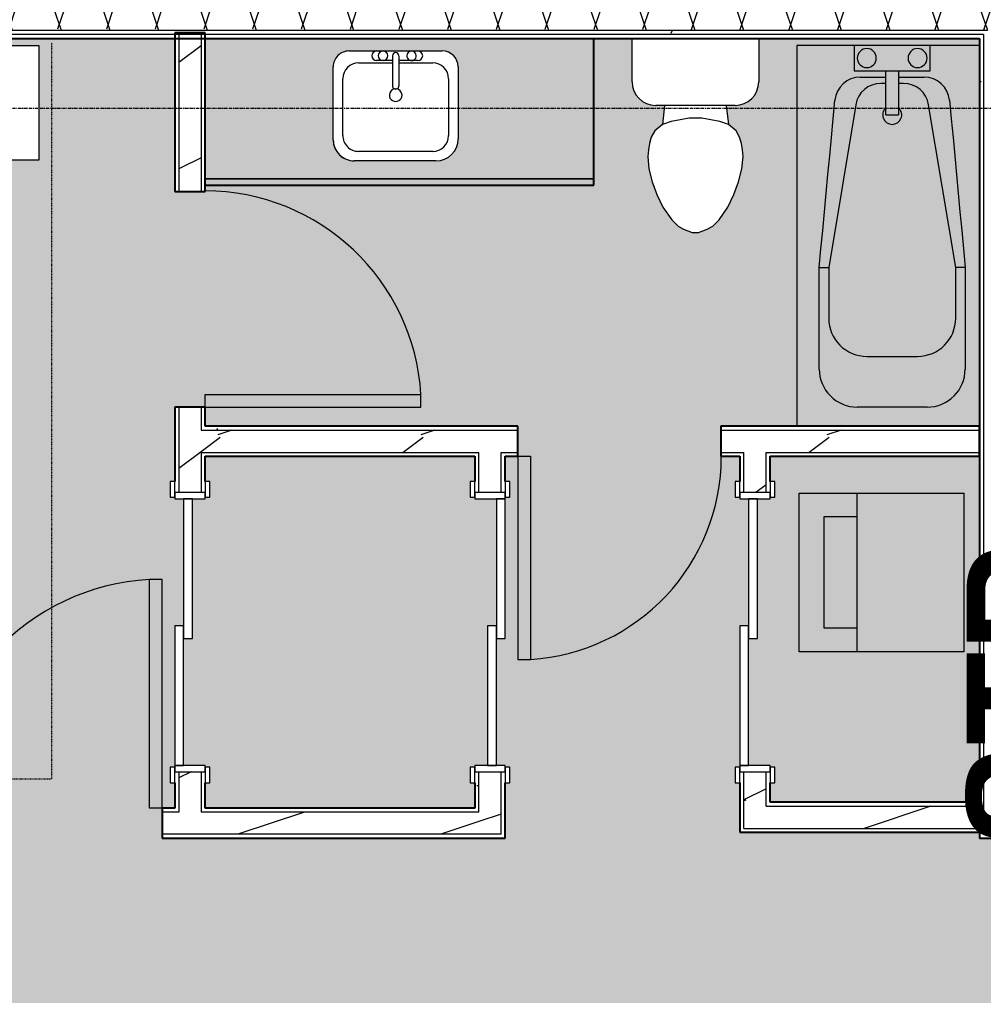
# Model space of a CAD drawing. Header units: inches. Extents: x -4414 to -113, y 9396 to 12816.
# Drawn here: x -3697 to -3545.1, y 11394.8 to 11548.6 of the extents above; entities that cross this region are included whole.
import ezdxf

# ---------------------------------------------------------------- set-up
doc = ezdxf.new("R2010")
doc.units = ezdxf.units.IN
doc.header["$MEASUREMENT"] = 0
doc.linetypes.add('Dash 1_16_', pattern=[0.125, 0.0625, -0.0625])
doc.linetypes.add('Grid Line 1_2_', pattern=[0.875, 0.5, -0.125, 0.125, -0.125])
for name, color, linetype, lineweight in [('0-1', 7, 'Continuous', 5), ('0-2', 7, 'Continuous', 9), ('A-AREA-IDEN', 2, 'Continuous', 9), ('A-AREA-PATT-4', 41, 'Continuous', 9), ('A-DOOR-1', 7, 'Continuous', 9), ('A-DOOR-2', 90, 'Continuous', 13), ('A-DOOR-FRAM-1', 90, 'Continuous', 13), ('A-WALL', 113, 'Continuous', 9), ('A-WALL-3', 250, 'Continuous', 25), ('A-WALL-4', 7, 'Continuous', 9), ('A-WALL-PATT-1', 8, 'Continuous', 9), ('A-WALL-PATT-2', 7, 'Continuous', 9), ('A-WALL-PATT-3', 111, 'Continuous', 9), ('I-FURN-1', 7, 'Continuous', 9), ('I-FURN-HDLN-1', 9, 'Dash 1_16_', 9), ('I-WALL-1', 2, 'Continuous', 25), ('P-SANR-FIXT-1', 7, 'Continuous', 9), ('P-SANR-FIXT-2', 8, 'Continuous', 9), ('P-SANR-FIXT-3', 9, 'Continuous', 9), ('Q-CASE-1', 9, 'Continuous', 9), ('Q-CASE-2', 250, 'Continuous', 25), ('Q-CASE-3', 7, 'Continuous', 9), ('S-GRID-1', 1, 'Grid Line 1_2_', 9)]:
    doc.layers.add(name, color=color, linetype=linetype, lineweight=lineweight)
doc.styles.add('Century Gothic_B', font='GOTHICB.TTF', dxfattribs={"height": 18})
pattern_1 = [(0, (0, 0), (61.44, 15.36), [2.534, -43.546, 2.534, -43.546, -245.76]), (0, (0, 0), (61.44, 15.36), [-92.16, 2.534, -89.626, 2.534, -43.546, -107.52]), (0, (0, 0), (61.44, 15.36), [-230.4, 2.534, -28.186, 2.534, -74.266]), (120, (23.04, 7.68), (-44.02215, 45.5286), [2.534, -43.546, 2.534, -43.546, -245.76]), (120, (23.04, 7.68), (-44.02215, 45.5286), [-92.16, 2.534, -89.626, 2.534, -43.546, -107.52]), (120, (23.04, 7.68), (-44.02215, 45.5286), [-230.4, 2.534, -28.186, 2.534, -74.266]), (240, (30.72, 38.4), (-17.41785, -60.8886), [2.534, -43.546, 2.534, -43.546, -245.76]), (240, (30.72, 38.4), (-17.41785, -60.8886), [-92.16, 2.534, -89.626, 2.534, -43.546, -107.52]), (240, (30.72, 38.4), (-17.41785, -60.8886), [-230.4, 2.534, -28.186, 2.534, -74.266])]
pattern_2 = [(216.87, (12.795, 31.987), (95.9612857, 63.9749714), [15.994, -143.942]), (206.565, (31.987, 22.391), (-31.986981, -31.986924), [35.763, -35.763]), (198.435, (31.987, 6.397), (-63.974746, -31.987128), [20.231, -80.922])]

# ---------------------------------------------------------------- blocks, each defined once
blk = doc.blocks.new('Single-Flush - 32_ x 84_-1372862-FLOOR PLAN - 2ND FLOOR')
at = {"layer": 'A-DOOR-1'}
blk.add_arc((16, 2.37), 32.07, 93.5759, 180, dxfattribs=at)
at = {"layer": 'A-DOOR-2'}
for p, q in [((14, 2.37), (14, 34.38)), ((16, 34.38), (14, 34.38)), ((16, 2.37), (16, 34.38)), ((16, 2.37), (14, 2.37))]:
    blk.add_line(p, q, dxfattribs=at)
blk = doc.blocks.new('Stacked Washer and Dryer - 26_x25_ - Private-1372850-FLOOR PLAN - 2ND FLOOR')
at = {"layer": 'P-SANR-FIXT-2'}
blk.add_hatch(color=256, dxfattribs=at).paths.add_polyline_path([(0, 12.5), (0, -12.5), (26, -12.5), (26, 12.5)], flags=0)
at = {"layer": 'P-SANR-FIXT-1'}
for p, q in [((0, 12.5), (26, 12.5)), ((0, 12.5), (0, -12.5)), ((16.90625, -12.5), (16.90625, 12.5)), ((26, 12.5), (26, -12.5)), ((22.09375, 8.75), (16.90625, 8.75)), ((22.09375, -8.75), (22.09375, 8.75)), ((16.90625, -8.75), (22.09375, -8.75)), ((26, -12.5), (0, -12.5))]:
    blk.add_line(p, q, dxfattribs=at)
blk = doc.blocks.new('Single-Flush - 36_ x 84_-1372839-FLOOR PLAN - 2ND FLOOR')
at = {"layer": 'A-DOOR-1'}
blk.add_arc((18, 2.37), 36.07, 93.1789, 180, dxfattribs=at)
at = {"layer": 'A-DOOR-2'}
for p, q in [((16, 2.37), (16, 38.39)), ((18, 38.39), (16, 38.39)), ((18, 2.37), (18, 38.39)), ((18, 2.37), (16, 2.37))]:
    blk.add_line(p, q, dxfattribs=at)
blk = doc.blocks.new('Single-Flush - 34_ x 84_-1372840-FLOOR PLAN - 2ND FLOOR')
at = {"layer": 'A-DOOR-1'}
blk.add_arc((17, 2.37), 34.07, 93.3657, 180, dxfattribs=at)
at = {"layer": 'A-DOOR-2'}
for p, q in [((15, 2.37), (15, 36.38)), ((17, 36.38), (15, 36.38)), ((17, 2.37), (17, 36.38)), ((17, 2.37), (15, 2.37))]:
    blk.add_line(p, q, dxfattribs=at)
blk = doc.blocks.new('FOLDING_SLIDING CLOSET - 42_ x 80_-1372874-FLOOR PLAN - 2ND FLOOR')
at = {"layer": 'A-DOOR-1'}
for p, q in [((-21.25, 3), (-23.75, 3)), ((-23.75, 3), (-23.75, 2.25)), ((-23.75, 2.25), (-21.25, 2.25)), ((-21.25, 2.25), (-21.25, 3)), ((23.75, 3), (21.25, 3)), ((21.25, 3), (21.25, 2.25)), ((21.25, 2.25), (23.75, 2.25)), ((23.75, 2.25), (23.75, 3)), ((-21.25, -2.5), (-23.75, -2.5)), ((-23.75, -2.5), (-23.75, -3.25)), ((-21.25, -3.25), (-21.25, -2.5)), ((23.75, -2.5), (21.25, -2.5)), ((21.25, -2.5), (21.25, -3.25)), ((23.75, -3.25), (23.75, -2.5)), ((-23.75, -3.25), (-21.25, -3.25)), ((21.25, -3.25), (23.75, -3.25))]:
    blk.add_line(p, q, dxfattribs=at)
at = {"layer": 'A-DOOR-2'}
for p, q in [((1, 2.25), (-21, 2.25)), ((-21, 2.25), (-21, 0.88)), ((1, 0.88), (1, 2.25)), ((-21, 0.88), (1, 0.88)), ((21, 0.88), (-1, 0.88)), ((-1, 0.88), (-1, -0.5)), ((21, -0.5), (21, 0.88)), ((-1, -0.5), (21, -0.5))]:
    blk.add_line(p, q, dxfattribs=at)
at = {"layer": 'A-DOOR-FRAM-1'}
for p, q in [((-21, 2.25), (-22, 2.25)), ((-22, 2.25), (-22, -2.5)), ((-21, -2.5), (-21, 2.25)), ((21, 2.25), (21, -2.5)), ((22, 2.25), (21, 2.25)), ((22, -2.5), (22, 2.25)), ((-22, -2.5), (-21, -2.5)), ((21, -2.5), (22, -2.5))]:
    blk.add_line(p, q, dxfattribs=at)
blk = doc.blocks.new('M_Sink Vanity-Square - 500 x 440mm-1372835-FLOOR PLAN - 2ND FLOOR')
at = {"layer": 'P-SANR-FIXT-1'}
for p, q in [((-5.72, 10.23), (7.14, 10.23)), ((-5.72, 10.23), (7.14, 10.23)), ((-5.22, 8.73), (6.46, 8.73)), ((-9.22, -4.59), (-9.22, 6.73)), ((-9.22, -4.59), (-9.22, 6.73)), ((-7.72, -2.72), (-7.72, 6.23)), ((8.96, 6.23), (8.96, -2.72)), ((10.46, 6.91), (10.46, -4.59)), ((10.46, 6.91), (10.46, -4.59)), ((0.12, -6.33), (0.12, -1.59)), ((1.12, -6.33), (1.12, -1.59)), ((0.12, -5.22), (-5.22, -5.22)), ((-2.88, -5.59), (0.12, -5.59)), ((6.46, -5.22), (1.12, -5.22)), ((1.12, -5.59), (3.62, -5.59)), ((7.96, -7.09), (-6.72, -7.09)), ((7.96, -7.09), (-6.72, -7.09)), ((3.62, -7.09), (-2.88, -7.09))]:
    blk.add_line(p, q, dxfattribs=at)
for centre, radius, start, end in [((-5.72, 6.73), 3.5, 90, 180), ((-5.72, 6.73), 3.5, 90, 180), ((7.14, 6.91), 3.32, 0, 90), ((7.14, 6.91), 3.32, 360, 90), ((-5.22, 6.23), 2.5, 90, 180), ((6.46, 6.23), 2.5, 360, 90), ((0.62, -0.13), 1, 360, 180), ((0.62, -0.13), 1, 180, 0), ((0.62, -1.59), 0.5, 360, 180), ((-5.22, -2.72), 2.5, 180, 270), ((6.46, -2.72), 2.5, 270, 360), ((-6.72, -4.59), 2.5, 180, 270), ((-6.72, -4.59), 2.5, 180, 270), ((7.96, -4.59), 2.5, 270, 0), ((7.96, -4.59), 2.5, 270, 0), ((-2.88, -6.34), 0.75, 90, 270), ((-1.88, -6.34), 0.75, 360, 180), ((2.62, -6.34), 0.75, 0, 180), ((3.62, -6.34), 0.75, 270, 90), ((-1.88, -6.34), 0.75, 180, 0), ((0.62, -6.33), 0.5, 180, 0), ((2.62, -6.34), 0.75, 180, 0)]:
    blk.add_arc(centre, radius, start, end, dxfattribs=at)
blk = doc.blocks.new('Toilet-Domestic-3D - Toilet-Domestic-3D-V8-FLOOR PLAN - 2ND FLOOR')
at = {"layer": 'P-SANR-FIXT-1'}
for p, q in [((-9.98, 11.75), (-9.98, 18.56)), ((9.98, 18.56), (9.98, 11.75)), ((6.25, 8.02), (-6.25, 8.02)), ((-4.86, 8.02), (-5.21, 5)), ((4.86, 8.02), (5.21, 5)), ((-5.21, 5), (-6.4, 4)), ((-3.84, 5.5), (-5.21, 5)), ((-1, 6), (-3.84, 5.5)), ((1, 6), (-1, 6)), ((3.84, 5.5), (1, 6)), ((5.21, 5), (3.84, 5.5)), ((6.4, 4), (5.21, 5)), ((-6.4, 4), (-6.97, 3)), ((6.97, 3), (6.4, 4)), ((-7.24, 2), (-7.41, 1)), ((-6.97, 3), (-7.24, 2)), ((7.24, 2), (6.97, 3)), ((7.41, 1), (7.24, 2)), ((-7.41, 1), (-7.5, 0)), ((-7.5, 0), (-7.33, -1.99)), ((7.33, -1.99), (7.5, 0)), ((7.5, 0), (7.41, 1)), ((-7.33, -1.99), (-6.79, -4)), ((6.79, -4), (7.33, -1.99)), ((-6.79, -4), (-6.06, -6)), ((6.06, -6), (6.79, -4)), ((-6.06, -6), (-5.13, -8)), ((5.13, -8), (6.06, -6)), ((-5.13, -8), (-3.74, -10)), ((3.74, -10), (5.13, -8)), ((-3.74, -10), (-2.74, -11)), ((2.74, -11), (3.74, -10)), ((-2.74, -11), (-1.87, -11.5)), ((-1.87, -11.5), (-0.5, -12)), ((-0.5, -12), (0.5, -12)), ((0.5, -12), (1.87, -11.5)), ((1.87, -11.5), (2.74, -11))]:
    blk.add_line(p, q, dxfattribs=at)
for centre, start, end in [((-6.25, 11.75), 180, 270), ((6.25, 11.75), 270, 360)]:
    blk.add_arc(centre, 3.73, start, end, dxfattribs=at)
blk = doc.blocks.new('OD_CW_Base Cabinet - OD_CW_Base Cabinet-V9-FLOOR PLAN - 2ND FLOOR')
at = {"layer": 'Q-CASE-1'}
h = blk.add_hatch(color=256, dxfattribs=at)
h.paths.add_polyline_path([(0.74, 1), (61.99, 1), (61.99, 23.08), (0.74, 23.08)], flags=0)
h.paths.add_polyline_path([(37.11, 3.8), (24.25, 3.8), (23.39, 3.92), (22.59, 4.25), (21.9, 4.77), (21.37, 5.46), (21.04, 6.26), (20.93, 7.12), (21.01, 19.27), (21.26, 19.88), (21.66, 20.39), (22.18, 20.79), (22.78, 21.04), (23.43, 21.13), (38.76, 21.04), (39.36, 20.79), (39.88, 20.39), (40.28, 19.88), (40.53, 19.27), (40.61, 18.63), (40.61, 7.3), (40.49, 6.4), (40.14, 5.55), (39.59, 4.83), (38.86, 4.27), (38.02, 3.92)], flags=0)
blk.add_hatch(color=256, dxfattribs=at).paths.add_polyline_path([(0.74, 0), (61.99, 0), (61.99, 1), (0.74, 1)], flags=0)
at = {"layer": 'Q-CASE-2'}
for p, q in [((61.99, 0), (61.99, 23.08)), ((0.74, 0), (61.99, 0))]:
    blk.add_line(p, q, dxfattribs=at)
at = {"layer": 'Q-CASE-3'}
for p, q in [((61.99, 23.08), (61.99, 1)), ((0.74, 1), (61.99, 1)), ((61.99, 1), (0.74, 1)), ((61.99, 0), (0.74, 0)), ((61.99, 1), (61.99, 0))]:
    blk.add_line(p, q, dxfattribs=at)
blk = doc.blocks.new('Bath Tub - Maestro - 60_x30_-V10-FLOOR PLAN - 2ND FLOOR')
at = {"layer": 'P-SANR-FIXT-3'}
for points in [[(60, 19.82), (60, 28.76), (0, 28.76), (0, 21), (4, 21), (4, 16), (5, 16), (5.05, 20.7), (5.21, 21.33), (5.48, 21.94), (5.83, 22.49), (6.27, 22.97), (6.79, 23.38), (7.36, 23.69), (8.4, 23.99), (9.35, 24.09), (35, 26.5), (51.45, 26.44), (52.55, 26.3), (54, 25.7), (55.24, 24.74), (56.2, 23.5), (56.8, 22.05), (57, 20.5), (57, 9.5), (56.91, 8.46), (56.64, 7.45), (56.2, 6.5), (55.6, 5.64), (54.86, 4.9), (54, 4.3), (53.05, 3.86), (52.04, 3.59), (51, 3.5), (35, 3.5), (7.98, 6.09), (7.36, 6.31), (6.79, 6.62), (6.27, 7.03), (5.83, 7.51), (5.48, 8.06), (5.21, 8.67), (5.05, 9.3), (5, 9.96), (5, 14), (4, 13.96), (4, 9), (0, 9), (0, 0), (60, 0.01), (60, 14.58)], [(35, 25), (35, 26.5), (8.63, 24.03), (9.35, 20.74), (34.79, 24.97)], [(51, 26.5), (35, 26.5), (35, 25), (43, 25), (49.91, 26.3)], [(57, 20.5), (56.8, 22.05), (56.2, 23.5), (55.24, 24.74), (54, 25.7), (52.35, 26.32), (51, 26.5), (43, 25), (44.55, 24.8), (46, 24.2), (47.24, 23.24), (48.2, 22), (48.8, 20.5), (49, 19), (56.8, 20.46)], [(49, 14.58), (49, 19), (48.8, 20.55), (48.16, 22.05), (47.03, 23.4), (46, 24.2), (44.55, 24.8), (43, 25), (34.79, 24.97), (9.06, 20.64), (8.03, 20.28), (6.82, 19.17), (6.24, 18.17), (6, 16.8), (6, 16), (10.94, 16), (10.94, 14), (6, 14), (6, 13.2), (6.24, 11.83), (6.98, 10.59), (8.03, 9.72), (9.35, 9.26), (35, 5), (43, 5), (44.55, 5.2), (46.03, 5.83), (47.28, 6.81), (48.2, 8), (48.8, 9.5), (49, 11)], [(9.35, 20.74), (8.63, 24.03), (7.98, 23.91), (7.35, 23.69), (6.74, 23.34), (6.27, 22.97), (5.72, 22.32), (5.48, 21.94), (5.21, 21.33), (5.05, 20.7), (5.05, 19.87), (6, 16.8), (6.24, 18.17), (6.98, 19.41), (8.2, 20.34), (9.06, 20.64)], [(57, 19.82), (57, 20.5), (49, 19), (49, 11), (57, 9.5), (57, 19.75)], [(10.94, 14), (10.94, 16), (4, 16), (4, 14), (9.35, 14)], [(9.35, 9.26), (8.03, 9.72), (6.95, 10.62), (6.24, 11.83), (6, 13.2), (5, 9.96), (5.05, 9.3), (5.24, 8.6), (5.72, 7.68), (5.87, 7.47), (6.33, 6.98), (6.79, 6.62), (7.36, 6.31), (8.4, 6.01), (8.63, 5.97), (9.17, 8.44)], [(57, 9.5), (49, 11), (48.8, 9.45), (48.12, 7.9), (47.24, 6.76), (46, 5.8), (44.55, 5.2), (43.07, 4.99), (51, 3.5), (52.04, 3.59), (53.05, 3.86), (54, 4.3), (54.86, 4.9), (55.72, 5.83), (56.34, 6.81), (56.76, 7.9), (56.93, 8.66)], [(35, 4.09), (35, 5), (9.35, 9.26), (8.63, 5.97), (35, 3.5), (35, 4.05)], [(51, 3.5), (43, 5), (35, 5), (35, 3.5), (49, 3.5)]]:
    blk.add_hatch(color=256, dxfattribs=at).paths.add_polyline_path(points, flags=0)
h = blk.add_hatch(color=256, dxfattribs=at)
h.paths.add_polyline_path([(4, 14.97), (4, 21), (0, 21), (0, 9), (4, 9), (4, 14.58)], flags=0)
h.paths.add_polyline_path([(3.5, 11), (3.45, 10.61), (3.3, 10.25), (3.06, 9.94), (2.75, 9.7), (2.39, 9.55), (2, 9.5), (1.61, 9.55), (1.25, 9.7), (0.94, 9.94), (0.7, 10.25), (0.55, 10.61), (0.5, 11), (0.55, 11.39), (0.7, 11.75), (0.94, 12.06), (1.25, 12.3), (1.61, 12.45), (2, 12.5), (2.39, 12.45), (2.75, 12.3), (3.06, 12.06), (3.33, 11.67), (3.45, 11.39)], flags=0)
h.paths.add_polyline_path([(3.5, 19), (3.33, 18.33), (3.3, 18.25), (3.02, 17.91), (2.75, 17.7), (2.39, 17.55), (2, 17.5), (1.61, 17.55), (1.25, 17.7), (0.94, 17.94), (0.7, 18.25), (0.55, 18.61), (0.5, 19), (0.55, 19.39), (0.7, 19.75), (0.94, 20.06), (1.25, 20.3), (1.61, 20.45), (2, 20.5), (2.39, 20.45), (2.75, 20.3), (3.06, 20.06), (3.3, 19.75), (3.45, 19.39)], flags=0)
h = blk.add_hatch(color=256, dxfattribs=at)
h.paths.add_polyline_path([(3.5, 11), (3.33, 11.67), (3.3, 11.75), (3.06, 12.06), (2.75, 12.3), (2.39, 12.45), (2, 12.5), (1.61, 12.45), (1.25, 12.3), (0.94, 12.06), (0.7, 11.75), (0.55, 11.39), (0.5, 11), (0.55, 10.61), (0.7, 10.25), (0.94, 9.94), (1.25, 9.7), (1.61, 9.55), (2, 9.5), (2.39, 9.55), (2.75, 9.7), (3.06, 9.94), (3.3, 10.25), (3.45, 10.61)], flags=0)
h.paths.add_polyline_path([(3.5, 19), (3.45, 19.39), (3.3, 19.75), (3.06, 20.06), (2.75, 20.3), (2.38, 20.45), (2, 20.5), (1.61, 20.45), (1.25, 20.3), (0.94, 20.06), (0.7, 19.75), (0.55, 19.39), (0.5, 19), (0.55, 18.61), (0.7, 18.25), (0.94, 17.94), (1.25, 17.7), (1.61, 17.55), (2, 17.5), (2.39, 17.55), (3.02, 17.91), (3.06, 17.94), (3.33, 18.33), (3.45, 18.61)], flags=0)
h = blk.add_hatch(color=256, dxfattribs=at)
h.paths.add_polyline_path([(6, 13.2), (6, 14), (5, 14), (5.05, 10.13), (5.92, 12.94)], flags=0)
h.paths.add_polyline_path([(6, 16.03), (5.92, 17.06), (5, 20.04), (5, 16), (6, 16)], flags=0)
at = {"layer": 'P-SANR-FIXT-1'}
for p, q in [((0, 28.77), (0, 21)), ((35, 26.5), (51, 26.5)), ((35, 26.5), (35, 25)), ((35, 25), (9.35, 20.74)), ((43, 25), (35, 25)), ((4, 21), (0, 21)), ((0, 21), (0, 9)), ((4, 16), (4, 21)), ((5, 16), (5, 20.04)), ((57, 20.5), (57, 9.5)), ((49, 11), (49, 19)), ((4, 14), (4, 16)), ((4, 16), (10.94, 16)), ((6, 16.8), (6, 16)), ((10.94, 14), (10.94, 16)), ((4, 9), (4, 14)), ((10.94, 14), (4, 14)), ((5, 9.96), (5, 14)), ((6, 14), (6, 13.2)), ((9.35, 9.26), (35, 5)), ((0, 9), (0, 0)), ((0, 9), (4, 9)), ((35, 3.5), (35, 5)), ((35, 5), (43, 5)), ((51, 3.5), (35, 3.5)), ((0, 0), (60, 0))]:
    blk.add_line(p, q, dxfattribs=at)
at = {"layer": 'P-SANR-FIXT-1', "flags": 128}
for points in [[(8.63, 24.03), (11.56, 24.3), (14.49, 24.58), (17.42, 24.85), (20.35, 25.13), (23.28, 25.4), (26.21, 25.68), (29.14, 25.95), (32.07, 26.23), (35, 26.5)], [(35, 3.5), (32.07, 3.77), (29.14, 4.05), (26.21, 4.32), (23.28, 4.6), (20.35, 4.87), (17.42, 5.15), (14.49, 5.42), (11.56, 5.7), (8.63, 5.97)]]:
    blk.add_lwpolyline(points, dxfattribs=at)
at = {"layer": 'P-SANR-FIXT-1'}
for centre, radius, start, end in [((51, 20.5), 6, 360, 90), ((43, 19), 6, 360, 90), ((9, 20.04), 4, 95.3558, 180), ((2, 19), 1.5, 360, 180), ((10, 16.8), 4, 99.4223, 180), ((2, 19), 1.5, 180, 360), ((10.94, 15), 1.5, 360, 135), ((10.94, 15), 1.5, 225, 360), ((2, 11), 1.5, 360, 180), ((10, 13.2), 4, 180, 260.5777), ((2, 11), 1.5, 180, 360), ((43, 11), 6, 270, 0), ((9, 9.96), 4, 180, 264.6442), ((51, 9.5), 6, 270, 360)]:
    blk.add_arc(centre, radius, start, end, dxfattribs=at)
blk = doc.blocks.new('Bed-Standard - King 78_ x 80_-1242963-FLOOR PLAN - 2ND FLOOR')
at = {"layer": 'I-FURN-1'}
for p, q in [((49.69, 38.2), (-28.31, 38.2)), ((-28.31, 38.2), (-28.31, -41.8)), ((49.69, -41.8), (49.69, 38.2)), ((-25.31, 36.2), (-25.31, 24.2)), ((-25.31, 36.2), (46.69, 36.2)), ((46.69, 36.2), (46.69, 24.2)), ((49.69, 24.2), (-28.31, 17.63)), ((-25.31, 24.2), (46.69, 24.2)), ((-28.31, -41.8), (49.69, -41.8))]:
    blk.add_line(p, q, dxfattribs=at)
at = {"layer": 'I-FURN-HDLN-1'}
for p, q in [((-64.31, 38.2), (-64.31, -77.8)), ((73.69, -77.8), (73.69, 38.2)), ((-64.31, -77.8), (73.69, -77.8))]:
    blk.add_line(p, q, dxfattribs=at)
blk = doc.blocks.new('Table-Night Stand - 18_ x 18_ x 24_-1352623-FLOOR PLAN - 2ND FLOOR')
at = {"layer": 'I-FURN-1'}
for p, q in [((18.15, 18), (0.15, 18)), ((0.15, 18), (0.15, 0)), ((18.15, 0), (18.15, 18)), ((0.15, 0), (18.15, 0))]:
    blk.add_line(p, q, dxfattribs=at)
blk = doc.blocks.new('1750 Ox - Unit Layouts_rvt-1-FLOOR PLAN - 2ND FLOOR')
at = {"layer": 'A-WALL-PATT-1'}
h = blk.add_hatch(dxfattribs=at)
h.set_pattern_fill('FP_1', color=256, style=0, pattern_type=2)
h.set_pattern_definition(pattern_2)
h.paths.add_polyline_path([(-3668.36, 11423.71), (-3668.36, 11430.05), (-3671.86, 11430.05), (-3671.86, 11423.71)], flags=0)
h.paths.add_polyline_path([(-3671.86, 11474.05), (-3668.36, 11474.05), (-3668.36, 11487.51), (-3671.86, 11487.51), (-3671.86, 11480.38)], flags=0)
h.paths.add_polyline_path([(-3671.86, 11521.51), (-3668.36, 11521.51), (-3668.36, 11545.59), (-3671.86, 11545.59)], flags=0)
h = blk.add_hatch(dxfattribs=at)
h.set_pattern_fill('FP_1', color=256, style=0, pattern_type=2)
h.set_pattern_definition(pattern_2)
h.paths.add_polyline_path([(-3618.47, 11480.38), (-3618.47, 11483.88), (-3668.36, 11483.88), (-3668.36, 11480.38), (-3621.1, 11480.38)], flags=0)
h.paths.add_polyline_path([(-3554.66, 11480.38), (-3545.72, 11480.38), (-3545.72, 11483.88), (-3586.47, 11483.88), (-3586.47, 11480.38), (-3559.9, 11480.38)], flags=0)
h = blk.add_hatch(dxfattribs=at)
h.set_pattern_fill('FP_1', color=256, style=0, pattern_type=2)
h.set_pattern_definition(pattern_2)
h.paths.add_polyline_path([(-3621.1, 11420.21), (-3621.1, 11430.05), (-3624.6, 11430.05), (-3624.6, 11420.21)], flags=0)
h.paths.add_polyline_path([(-3624.6, 11474.05), (-3621.1, 11474.05), (-3621.1, 11480.38), (-3624.6, 11480.38), (-3624.6, 11479.76)], flags=0)
h = blk.add_hatch(dxfattribs=at)
h.set_pattern_fill('FP_1', color=256, style=0, pattern_type=2)
h.set_pattern_definition(pattern_2)
h.paths.add_polyline_path([(-3582.85, 11424.63), (-3579.35, 11424.63), (-3579.35, 11430.05), (-3582.85, 11430.05), (-3582.85, 11425.26)], flags=0)
h.paths.add_polyline_path([(-3582.85, 11474.05), (-3579.35, 11474.05), (-3579.35, 11480.38), (-3582.85, 11480.38), (-3582.85, 11479.76)], flags=0)
h = blk.add_hatch(dxfattribs=at)
h.set_pattern_fill('FP_1', color=256, style=0, pattern_type=2)
h.set_pattern_definition(pattern_2)
h.paths.add_polyline_path([(-3816.39, 11420.21), (-3710.48, 11420.21), (-3710.48, 11423.71), (-3857.85, 11423.71), (-3857.85, 11420.21), (-3836.77, 11420.21)], flags=0)
h.paths.add_polyline_path([(-3625.22, 11420.21), (-3624.6, 11420.21), (-3624.6, 11423.71), (-3674.48, 11423.71), (-3674.48, 11420.21), (-3661.91, 11420.21)], flags=0)
h = blk.add_hatch(dxfattribs=at)
h.set_pattern_fill('FP_1', color=256, style=0, pattern_type=2)
h.set_pattern_definition(pattern_2)
h.paths.add_polyline_path([(-3545.72, 11421.13), (-3545.72, 11424.63), (-3582.85, 11424.63), (-3582.85, 11421.13)], flags=0)
at = {"layer": 'A-WALL-PATT-2'}
h = blk.add_hatch(dxfattribs=at)
h.set_pattern_fill('FP_2', color=256, style=0, pattern_type=2)
h.set_pattern_definition(pattern_1)
h.paths.add_polyline_path([(-3618.47, 11483.88), (-3618.47, 11484.51), (-3667.73, 11484.51), (-3667.73, 11483.88), (-3624.6, 11483.88)], flags=0)
h.paths.add_polyline_path([(-3559.9, 11483.88), (-3545.72, 11483.88), (-3545.72, 11484.51), (-3586.47, 11484.51), (-3586.47, 11483.88), (-3564.98, 11483.88)], flags=0)
h = blk.add_hatch(dxfattribs=at)
h.set_pattern_fill('FP_2', color=256, style=0, pattern_type=2)
h.set_pattern_definition(pattern_1)
h.paths.add_polyline_path([(-3624.6, 11423.71), (-3624.6, 11430.05), (-3625.22, 11430.05), (-3625.22, 11423.71)], flags=0)
h.paths.add_polyline_path([(-3625.22, 11474.05), (-3624.6, 11474.05), (-3624.6, 11479.76), (-3625.22, 11479.76), (-3625.22, 11475.8)], flags=0)
h = blk.add_hatch(dxfattribs=at)
h.set_pattern_fill('FP_2', color=256, style=0, pattern_type=2)
h.set_pattern_definition(pattern_1)
h.paths.add_polyline_path([(-3578.72, 11425.26), (-3578.72, 11430.05), (-3579.35, 11430.05), (-3579.35, 11425.26)], flags=0)
h.paths.add_polyline_path([(-3578.72, 11474.05), (-3578.72, 11479.76), (-3579.35, 11479.76), (-3579.35, 11474.05)], flags=0)
h = blk.add_hatch(dxfattribs=at)
h.set_pattern_fill('FP_2', color=256, style=0, pattern_type=2)
h.set_pattern_definition(pattern_1)
h.paths.add_polyline_path([(-3834.7, 11423.71), (-3834.7, 11424.34), (-3857.85, 11424.34), (-3857.85, 11423.71), (-3836.77, 11423.71)], flags=0)
h.paths.add_polyline_path([(-3710.48, 11423.71), (-3710.48, 11424.34), (-3831.2, 11424.34), (-3831.2, 11423.71), (-3732.39, 11423.71)], flags=0)
h.paths.add_polyline_path([(-3674.48, 11423.71), (-3671.86, 11423.71), (-3671.86, 11424.34), (-3674.48, 11424.34), (-3674.48, 11424.21)], flags=0)
h.paths.add_polyline_path([(-3668.36, 11423.71), (-3625.22, 11423.71), (-3625.22, 11424.34), (-3668.36, 11424.34)], flags=0)
at = {"layer": 'A-WALL-3'}
for p, q in [((-3667.73, 11546.51), (-3672.48, 11546.51)), ((-3672.48, 11546.51), (-3672.48, 11521.51)), ((-3667.73, 11521.51), (-3667.73, 11546.51)), ((-3672.48, 11521.51), (-3667.73, 11521.51)), ((-3667.73, 11487.51), (-3672.48, 11487.51)), ((-3672.48, 11487.51), (-3672.48, 11475.8)), ((-3667.73, 11484.51), (-3667.73, 11487.51)), ((-3618.47, 11484.51), (-3667.73, 11484.51)), ((-3618.47, 11479.76), (-3618.47, 11484.51)), ((-3545.72, 11484.51), (-3586.47, 11484.51)), ((-3586.47, 11484.51), (-3586.47, 11479.76)), ((-3545.72, 11479.76), (-3545.72, 11484.51)), ((-3667.73, 11479.76), (-3625.22, 11479.76)), ((-3667.73, 11475.8), (-3667.73, 11479.76)), ((-3625.22, 11479.76), (-3625.22, 11475.8)), ((-3620.47, 11475.8), (-3620.47, 11479.76)), ((-3620.47, 11479.76), (-3618.47, 11479.76)), ((-3586.47, 11479.76), (-3583.47, 11479.76)), ((-3583.47, 11479.76), (-3583.47, 11475.8)), ((-3578.72, 11479.76), (-3545.72, 11479.76)), ((-3578.72, 11475.8), (-3578.72, 11479.76)), ((-3672.48, 11428.3), (-3672.48, 11424.34)), ((-3667.73, 11424.34), (-3667.73, 11428.3)), ((-3625.22, 11428.3), (-3625.22, 11424.34)), ((-3620.47, 11419.59), (-3620.47, 11428.3)), ((-3583.47, 11428.3), (-3583.47, 11425.26)), ((-3578.72, 11425.26), (-3578.72, 11428.3)), ((-3583.47, 11425.26), (-3583.47, 11421.13)), ((-3545.72, 11425.26), (-3578.72, 11425.26)), ((-3545.72, 11420.51), (-3545.72, 11425.26)), ((-3672.48, 11424.34), (-3674.48, 11424.34)), ((-3674.48, 11424.34), (-3674.48, 11419.59)), ((-3625.22, 11424.34), (-3667.73, 11424.34)), ((-3583.47, 11421.13), (-3583.47, 11420.51)), ((-3583.47, 11420.51), (-3545.72, 11420.51)), ((-3674.48, 11419.59), (-3625.22, 11419.59)), ((-3625.22, 11419.59), (-3621.1, 11419.59)), ((-3621.1, 11419.59), (-3620.47, 11419.59))]:
    blk.add_line(p, q, dxfattribs=at)
at = {"layer": 'A-WALL-4'}
for p, q in [((-3671.86, 11546.51), (-3671.86, 11521.51)), ((-3668.36, 11546.51), (-3668.36, 11521.51)), ((-3671.86, 11487.51), (-3671.86, 11474.05)), ((-3668.36, 11487.51), (-3668.36, 11483.88)), ((-3668.36, 11483.88), (-3667.73, 11483.88)), ((-3667.73, 11483.88), (-3618.47, 11483.88)), ((-3586.47, 11483.88), (-3545.72, 11483.88)), ((-3668.36, 11480.38), (-3667.73, 11480.38)), ((-3668.36, 11480.38), (-3668.36, 11474.05)), ((-3667.73, 11480.38), (-3624.6, 11480.38)), ((-3624.6, 11479.76), (-3624.6, 11480.38)), ((-3621.1, 11479.76), (-3621.1, 11480.38)), ((-3621.1, 11480.38), (-3618.47, 11480.38)), ((-3586.47, 11480.38), (-3582.85, 11480.38)), ((-3582.85, 11479.76), (-3582.85, 11480.38)), ((-3579.35, 11480.38), (-3545.72, 11480.38)), ((-3579.35, 11479.76), (-3579.35, 11480.38)), ((-3624.6, 11474.05), (-3624.6, 11479.76)), ((-3621.1, 11474.05), (-3621.1, 11479.76)), ((-3582.85, 11474.05), (-3582.85, 11479.76)), ((-3579.35, 11474.05), (-3579.35, 11479.76)), ((-3671.86, 11430.05), (-3671.86, 11424.34)), ((-3668.36, 11430.05), (-3668.36, 11424.34)), ((-3624.6, 11423.71), (-3624.6, 11430.05)), ((-3621.1, 11420.21), (-3621.1, 11430.05)), ((-3582.85, 11425.26), (-3582.85, 11430.05)), ((-3579.35, 11425.26), (-3579.35, 11430.05)), ((-3582.85, 11424.63), (-3582.85, 11425.26)), ((-3579.35, 11424.63), (-3579.35, 11425.26)), ((-3671.86, 11423.71), (-3674.48, 11423.71)), ((-3671.86, 11424.34), (-3671.86, 11423.71)), ((-3668.36, 11424.34), (-3668.36, 11423.71)), ((-3625.22, 11423.71), (-3668.36, 11423.71)), ((-3624.6, 11423.71), (-3625.22, 11423.71)), ((-3582.85, 11421.13), (-3582.85, 11424.63)), ((-3579.35, 11424.63), (-3545.72, 11424.63)), ((-3582.85, 11421.13), (-3545.72, 11421.13)), ((-3625.22, 11420.21), (-3674.48, 11420.21)), ((-3624.6, 11420.21), (-3625.22, 11420.21)), ((-3621.1, 11420.21), (-3624.6, 11420.21))]:
    blk.add_line(p, q, dxfattribs=at)
at = {"layer": '0-2'}
for name, p in [('Bed-Standard - King 78_ x 80_-1242963-FLOOR PLAN - 2ND FLOOR', (-3765.57, 11506.76)), ('OD_CW_Base Cabinet - OD_CW_Base Cabinet-V9-FLOOR PLAN - 2ND FLOOR', (-3668.47, 11522.51)), ('Toilet-Domestic-3D - Toilet-Domestic-3D-V8-FLOOR PLAN - 2ND FLOOR', (-3590.48, 11527.03)), ('Table-Night Stand - 18_ x 18_ x 24_-1352623-FLOOR PLAN - 2ND FLOOR', (-3712.03, 11526.46)), ('Single-Flush - 36_ x 84_-1372839-FLOOR PLAN - 2ND FLOOR', (-3692.48, 11421.96))]:
    blk.add_blockref(name, p, dxfattribs=at)
for name, p, rotation in [('M_Sink Vanity-Square - 500 x 440mm-1372835-FLOOR PLAN - 2ND FLOOR', (-3637.08, 11536.54), 180), ('Bath Tub - Maestro - 60_x30_-V10-FLOOR PLAN - 2ND FLOOR', (-3574.48, 11544.51), 270.0000000000072), ('Single-Flush - 34_ x 84_-1372840-FLOOR PLAN - 2ND FLOOR', (-3670.11, 11504.51), 270.0000000000018), ('Single-Flush - 32_ x 84_-1372862-FLOOR PLAN - 2ND FLOOR', (-3602.47, 11482.13), 180), ('FOLDING_SLIDING CLOSET - 42_ x 80_-1372874-FLOOR PLAN - 2ND FLOOR', (-3670.23, 11452.05), 90.00000000000185), ('FOLDING_SLIDING CLOSET - 42_ x 80_-1372874-FLOOR PLAN - 2ND FLOOR', (-3622.72, 11452.05), 269.9999999999994), ('FOLDING_SLIDING CLOSET - 42_ x 80_-1372874-FLOOR PLAN - 2ND FLOOR', (-3581.22, 11452.05), 89.99999999999942), ('Stacked Washer and Dryer - 26_x25_ - Private-1372850-FLOOR PLAN - 2ND FLOOR', (-3548.16, 11461.46), 180)]:
    blk.add_blockref(name, p, dxfattribs=dict(at, rotation=rotation))

msp = doc.modelspace()

# ---------------------------------------------------------------- hatches: boundary and pattern name
at = {"layer": 'A-AREA-PATT-4'}
h = msp.add_hatch(color=256, dxfattribs=at)
h.paths.add_polyline_path([(-3807.628345, 11263.589396), (-3806.878529, 11263.589396), (-3806.878529, 11279.589396), (-3788.878529, 11279.589396), (-3788.878529, 11275.589396), (-3752.878529, 11275.589396), (-3752.878529, 11279.589396), (-3734.878529, 11279.589396), (-3734.878529, 11263.589396), (-3614.109004, 11263.589396), (-3614.109004, 11294.607812), (-3625.016074, 11294.607812), (-3625.016074, 11311.107812), (-3614.109004, 11311.107812), (-3614.109004, 11318.607812), (-3625.016074, 11318.607812), (-3625.016074, 11335.107812), (-3614.109004, 11335.107812), (-3614.109004, 11342.607812), (-3625.016074, 11342.607812), (-3625.016074, 11359.107812), (-3614.109004, 11359.107812), (-3614.109004, 11376.005581), (-3578.109004, 11376.005581), (-3578.109004, 11368.454129), (-3576.680854, 11368.454129), (-3576.484004, 11368.257278), (-3576.484004, 11367.361183), (-3576.234004, 11367.361183), (-3576.234004, 11363.498222), (-3575.984004, 11363.498222), (-3575.984004, 11361.793448), (-3576.234004, 11361.793448), (-3576.234004, 11352.304093), (-3575.984004, 11352.304093), (-3575.984004, 11351.713542), (-3576.234004, 11351.713542), (-3576.234004, 11351.122991), (-3575.984004, 11351.122991), (-3575.984004, 11350.53244), (-3576.234004, 11350.53244), (-3576.234004, 11349.941889), (-3575.984004, 11349.941889), (-3575.984004, 11349.351337), (-3576.234004, 11349.351337), (-3576.234004, 11348.760786), (-3575.984004, 11348.760786), (-3575.984004, 11348.170235), (-3576.234004, 11348.170235), (-3576.234004, 11345.547061), (-3576.484004, 11345.525979), (-3576.537254, 11344.597729), (-3576.680854, 11344.454129), (-3578.109004, 11344.454129), (-3578.109004, 11286.454129), (-3547.014175, 11286.454129), (-3547.014175, 11286.829129), (-3523.014175, 11286.829129), (-3523.014175, 11286.454129), (-3508.484004, 11286.454129), (-3508.484004, 11322.704129), (-3516.484004, 11322.704129), (-3516.484004, 11358.454129), (-3486.484004, 11358.454129), (-3486.484004, 11322.704129), (-3485.723737, 11322.704129), (-3485.723737, 11378.589396), (-3484.723737, 11378.589396), (-3484.723737, 11380.589396), (-3482.786237, 11380.589396), (-3482.786237, 11416.589396), (-3484.723737, 11416.589396), (-3484.723737, 11418.589396), (-3485.723737, 11418.589396), (-3485.723737, 11419.589396), (-3545.723737, 11419.589396), (-3545.723737, 11420.509265), (-3583.473737, 11420.509265), (-3583.473737, 11428.29933), (-3584.223737, 11428.29933), (-3584.223737, 11430.79933), (-3583.473737, 11430.79933), (-3583.473737, 11453.04933), (-3582.098737, 11453.04933), (-3582.098737, 11473.04933), (-3583.473737, 11473.04933), (-3583.473737, 11473.29933), (-3584.223737, 11473.29933), (-3584.223737, 11475.79933), (-3583.473737, 11475.79933), (-3583.473737, 11479.759265), (-3586.473737, 11479.759265), (-3586.473737, 11484.509265), (-3574.484004, 11484.509265), (-3574.472345, 11544.509265), (-3545.723737, 11544.509265), (-3545.723737, 11545.589396), (-3580.507783, 11545.589396), (-3580.507783, 11538.783043), (-3580.63475, 11537.818626), (-3581.007002, 11536.919932), (-3581.643686, 11536.114046), (-3582.370893, 11535.556041), (-3583.269587, 11535.183789), (-3584.310312, 11535.056822), (-3585.622341, 11535.056822), (-3585.274624, 11532.033043), (-3584.082871, 11531.033043), (-3583.516107, 11530.033043), (-3583.158316, 11528.523523), (-3582.984004, 11527.033043), (-3583.158316, 11525.040654), (-3583.696253, 11523.033043), (-3584.424194, 11521.033043), (-3585.622341, 11518.650275), (-3586.74424, 11517.033043), (-3587.74424, 11516.033043), (-3588.610265, 11515.533043), (-3589.984004, 11515.033043), (-3590.984004, 11515.033043), (-3592.357743, 11515.533043), (-3593.223768, 11516.033043), (-3594.223768, 11517.033043), (-3595.693384, 11519.209288), (-3596.543814, 11521.033043), (-3597.271755, 11523.033043), (-3597.809693, 11525.040654), (-3597.984004, 11527.033043), (-3597.809693, 11528.523523), (-3597.71985, 11529.033043), (-3597.451901, 11530.033043), (-3596.885137, 11531.033043), (-3595.693384, 11532.033043), (-3595.345667, 11535.056822), (-3596.734004, 11535.056822), (-3597.698421, 11535.183789), (-3598.597115, 11535.556041), (-3599.368841, 11536.148207), (-3599.961007, 11536.919932), (-3600.333258, 11537.818626), (-3600.460226, 11538.783043), (-3600.460226, 11545.589396), (-3606.484004, 11545.589396), (-3606.484004, 11522.509265), (-3667.734004, 11522.509265), (-3667.734004, 11521.509265), (-3672.484004, 11521.509265), (-3672.484004, 11545.589396), (-3857.848737, 11545.589396), (-3857.848737, 11471.976896), (-3830.573737, 11471.976896), (-3830.573737, 11466.589396), (-3835.323737, 11466.589396), (-3835.323737, 11467.226896), (-3857.848737, 11467.226896), (-3857.848737, 11465.589396), (-3837.473737, 11465.589396), (-3837.473737, 11455.904101), (-3836.973737, 11455.839396), (-3836.973737, 11455.774691), (-3837.473737, 11455.774691), (-3837.473737, 11439.229561), (-3836.973737, 11439.151896), (-3836.973737, 11438.699231), (-3837.473737, 11438.699231), (-3837.473737, 11437.589396), (-3857.848737, 11437.589396), (-3857.848737, 11424.339396), (-3835.323737, 11424.339396), (-3835.323737, 11436.589396), (-3830.573737, 11436.589396), (-3830.564808, 11424.339396), (-3710.484004, 11424.339396), (-3710.484004, 11419.589396), (-3857.848737, 11419.589396), (-3857.848737, 11394.801896), (-3861.223737, 11394.801896), (-3861.223737, 11356.776896), (-3857.848737, 11356.776896), (-3857.848737, 11263.589396), (-3836.772845, 11263.589396)], flags=0)
h.paths.add_polyline_path([(-3720.325552, 11289.264396), (-3720.325552, 11295.264396), (-3721.325552, 11295.264396), (-3721.325552, 11331.264396), (-3720.325552, 11331.264396), (-3720.325552, 11337.264396), (-3685.325552, 11337.264396), (-3685.325552, 11289.264396), (-3720.194845, 11289.264396)], flags=0)
h.paths.add_polyline_path([(-3801.388796, 11295.589396), (-3801.388796, 11325.589396), (-3741.388796, 11325.589396), (-3741.388796, 11295.589396), (-3793.244956, 11295.589396)], flags=0)
h.paths.add_polyline_path([(-3810.388796, 11340.589396), (-3810.388796, 11341.589396), (-3816.388796, 11341.589396), (-3816.388796, 11376.589396), (-3732.388796, 11376.589396), (-3732.388796, 11341.589396), (-3738.388796, 11341.589396), (-3738.388796, 11340.589396), (-3801.388796, 11340.589396)], flags=0)
h.paths.add_polyline_path([(-3514.484004, 11414.839396), (-3520.723737, 11414.839396), (-3520.723737, 11416.589396), (-3484.723737, 11416.589396), (-3484.723737, 11414.839396), (-3493.021726, 11414.839396)], flags=0)
h.paths.add_polyline_path([(-3674.484004, 11419.589396), (-3674.484004, 11424.339396), (-3672.484004, 11424.339396), (-3672.484004, 11428.29933), (-3673.234004, 11428.29933), (-3673.234004, 11430.79933), (-3672.484004, 11430.79933), (-3672.484004, 11453.04933), (-3671.109004, 11453.04933), (-3671.109004, 11473.04933), (-3672.484004, 11473.04933), (-3672.484004, 11473.29933), (-3673.234004, 11473.29933), (-3673.234004, 11475.79933), (-3672.484004, 11475.79933), (-3672.484004, 11487.509265), (-3667.734004, 11487.509265), (-3667.734004, 11484.509265), (-3618.473737, 11484.509265), (-3618.473737, 11479.759265), (-3620.473737, 11479.759265), (-3620.473737, 11475.79933), (-3619.723737, 11475.79933), (-3619.723737, 11473.29933), (-3620.473737, 11473.29933), (-3620.473737, 11451.04933), (-3621.848737, 11451.04933), (-3621.848737, 11431.04933), (-3620.473737, 11431.04933), (-3620.426075, 11430.79933), (-3619.723737, 11430.79933), (-3619.723737, 11428.29933), (-3620.473737, 11428.29933), (-3620.473737, 11419.589396), (-3668.359004, 11419.589396)], flags=0)
h.paths.add_polyline_path([(-3666.984004, 11424.339396), (-3625.223737, 11424.339396), (-3625.223737, 11428.29933), (-3625.973737, 11428.29933), (-3625.973737, 11430.79933), (-3625.223737, 11430.79933), (-3625.223737, 11431.04933), (-3623.223737, 11431.04933), (-3623.223737, 11453.04933), (-3621.848737, 11453.04933), (-3621.848737, 11473.04933), (-3625.223737, 11473.04933), (-3625.223737, 11473.29933), (-3625.973737, 11473.29933), (-3625.973737, 11475.79933), (-3625.223737, 11475.79933), (-3625.223737, 11479.759265), (-3667.734004, 11479.759265), (-3667.734004, 11475.79933), (-3666.984004, 11475.79933), (-3666.984004, 11473.29933), (-3667.734004, 11473.29933), (-3667.734004, 11473.04933), (-3669.734004, 11473.04933), (-3669.734004, 11451.04933), (-3671.109004, 11451.04933), (-3671.109004, 11431.04933), (-3667.734004, 11431.04933), (-3667.734004, 11430.79933), (-3666.984004, 11430.79933), (-3666.984004, 11428.29933), (-3667.734004, 11428.29933), (-3667.734004, 11424.339396)], flags=0)
h.paths.add_polyline_path([(-3545.723737, 11425.259265), (-3545.723737, 11479.759265), (-3578.723737, 11479.759265), (-3578.723737, 11475.79933), (-3577.973737, 11475.79933), (-3577.973737, 11473.29933), (-3578.723737, 11473.29933), (-3578.73577, 11473.04933), (-3580.723737, 11473.04933), (-3580.723737, 11451.04933), (-3582.098737, 11451.04933), (-3582.098737, 11431.04933), (-3578.723737, 11431.04933), (-3578.723737, 11430.79933), (-3577.973737, 11430.79933), (-3577.973737, 11428.29933), (-3578.723737, 11428.29933), (-3578.723737, 11425.259265), (-3571.880161, 11425.259265)], flags=0)
h.paths.add_polyline_path([(-3548.161304, 11448.964396), (-3574.161304, 11448.964396), (-3574.161304, 11473.964396), (-3548.161304, 11473.964396), (-3548.161304, 11471.528921)], flags=0)
h.paths.add_polyline_path([(-3715.886237, 11464.964396), (-3793.886237, 11464.964396), (-3793.886237, 11544.964396), (-3715.886237, 11544.964396), (-3715.886237, 11473.04933)], flags=0)
h.paths.add_polyline_path([(-3693.886237, 11526.464396), (-3711.886237, 11526.464396), (-3711.886237, 11544.464396), (-3693.886237, 11544.464396)], flags=0)
h.paths.add_polyline_path([(-3813.818075, 11526.464396), (-3813.818075, 11544.464396), (-3795.818075, 11544.464396), (-3795.818075, 11526.464396)], flags=0)
at = {"layer": 'A-WALL-PATT-3'}
h = msp.add_hatch(dxfattribs=at)
h.set_pattern_fill('FP_3', color=256, style=0, pattern_type=2)
h.set_pattern_definition([(161.57, (0.96, 0.96), (-7.6802237, -0.0009796), [0, -54.643, 6.067, 0]), (18.43, (-0.96, 0.96), (-7.6802237, 0.0009796), [0, -54.643, 6.067, 0]), (108.43, (0.96, 0.96), (3.8382953, -19.2013653), [18.211, -42.499]), (71.57, (-0.96, 0.96), (3.8382953, 19.2013653), [18.211, -42.499])])
h.paths.add_polyline_path([(-3858.378811, 11546.839396), (-3484.473737, 11546.839396), (-3484.473737, 11550.339396), (-3858.473737, 11550.339396), (-3858.473737, 11546.839396)], flags=0)
h = msp.add_hatch(dxfattribs=at)
h.set_pattern_fill('FP_2', color=256, style=0, pattern_type=2)
h.set_pattern_definition(pattern_1)
h.paths.add_polyline_path([(-3600.460226, 11546.214396), (-3544.473737, 11546.214396), (-3544.473737, 11546.839396), (-3858.473737, 11546.839396), (-3858.473737, 11546.214396), (-3603.616845, 11546.214396)], flags=0)
h.paths.add_polyline_path([(-3485.723737, 11546.214396), (-3485.098737, 11546.214396), (-3485.103843, 11546.839396), (-3540.973737, 11546.839396), (-3540.973737, 11546.214396), (-3487.038845, 11546.214396)], flags=0)
h = msp.add_hatch(dxfattribs=at)
h.set_pattern_fill('FP_2', color=256, style=0, pattern_type=2)
h.set_pattern_definition(pattern_1)
h.paths.add_polyline_path([(-3545.327845, 11545.589396), (-3545.098737, 11545.589396), (-3545.098737, 11546.214396), (-3857.848737, 11546.214396), (-3857.848737, 11545.589396), (-3545.723737, 11545.589396)], flags=0)
h.paths.add_polyline_path([(-3487.038845, 11545.589396), (-3485.723737, 11545.589396), (-3485.723737, 11546.214396), (-3540.348737, 11546.214396), (-3540.348737, 11545.589396), (-3501.611095, 11545.589396)], flags=0)
h = msp.add_hatch(dxfattribs=at)
h.set_pattern_fill('FP_2', color=256, style=0, pattern_type=2)
h.set_pattern_definition(pattern_1)
h.paths.add_polyline_path([(-3545.098737, 11419.589396), (-3545.098737, 11545.589396), (-3545.723737, 11545.589396), (-3545.723737, 11419.589396), (-3545.327845, 11419.589396)], flags=0)

# ---------------------------------------------------------------- linework, layer by layer
at = {"layer": 'A-WALL'}
for p, q in [((-3544.473737, 11546.839396), (-3858.473737, 11546.839396)), ((-3545.098737, 11546.214396), (-3858.473737, 11546.214396)), ((-3545.098737, 11546.214396), (-3545.098737, 11420.214396))]:
    msp.add_line(p, q, dxfattribs=at)
at = {"layer": 'I-WALL-1'}
for p, q in [((-3857.848737, 11545.589396), (-3545.723737, 11545.589396)), ((-3545.723737, 11545.589396), (-3545.723737, 11419.589396)), ((-3545.723737, 11419.589396), (-3485.723737, 11419.589396))]:
    msp.add_line(p, q, dxfattribs=at)
at = {"layer": 'S-GRID-1'}
msp.add_line((-464.451044, 11534.589396), (-4316.340834, 11534.589396), dxfattribs=at)

# ---------------------------------------------------------------- block references
at = {"layer": '0-1'}
msp.add_blockref('1750 Ox - Unit Layouts_rvt-1-FLOOR PLAN - 2ND FLOOR', (0, 0), dxfattribs=at)

# ---------------------------------------------------------------- texts
at = {"layer": 'A-AREA-IDEN', "insert": (-3547.756441, 11418.200323), "char_height": 18, "width": 55.752, "attachment_point": 1, "rotation": 90, "style": 'Century Gothic_B'}
msp.add_mtext('STR.', dxfattribs=at)

doc.saveas('drawing.dxf')
